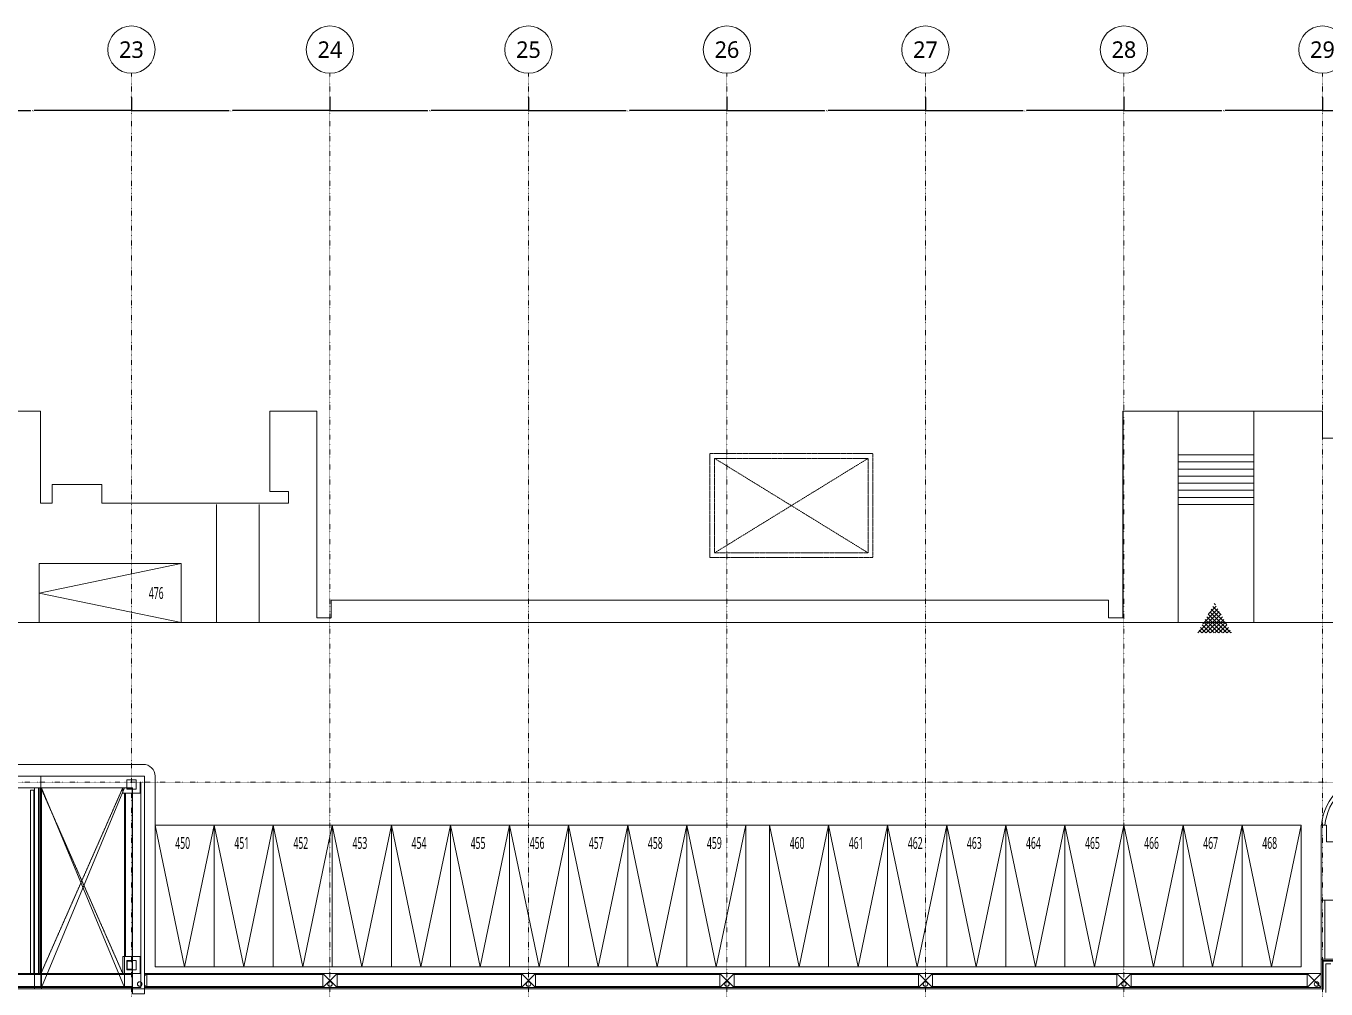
# Model space of a CAD drawing. Extents: x -212173 to 328152, y -560063 to 252500.
# Drawn here: x 185713 to 240726, y 90986 to 131745 of the extents above; entities that cross this region are included whole.
import ezdxf
from ezdxf.enums import TextEntityAlignment as Align

# ---------------------------------------------------------------- set-up
doc = ezdxf.new("R2010")
doc.units = 0
doc.header["$LTSCALE"] = 15
doc.set_wipeout_variables(frame=1)
for name, pattern in [('H12PL1$0$CENTERK0', [0.065, 0.05, -0.005, 0.005, -0.005]), ('H12PL1$0$DOTK1', [0.01, 0.005, -0.005]), ('H12PL1$0$JJP_三點線', [0.9, 0.3, -0.15, 0, -0.15, 0, -0.15, 0, -0.15]), ('H12PL1$0$Wipeout_Contour', [1, 0, -1])]:
    doc.linetypes.add(name, pattern=pattern)
for name, color, linetype in [('H12PL1$0$A-DIM', 252, 'Continuous'), ('H12PL1$0$A-OBJE-2D', 252, 'Continuous'), ('H12PL1$0$A-OBJE-MEP', 252, 'Continuous'), ('H12PL1$0$A-WALL-EX', 252, 'Continuous'), ('H12PL1$0$A-WALL-IN', 252, 'Continuous'), ('H12PL1$0$Hattch', 252, 'Continuous'), ('H12PL1$0$L10_14_DRAN', 252, 'Continuous'), ('H12PL1$0$L10_14_HYOKI', 252, 'Continuous'), ('H12PL1$0$L10_14_KABE1', 252, 'Continuous'), ('H12PL1$0$L10_14_PKG', 252, 'Continuous'), ('H12PL1$0$L10_14_PKG-NN', 252, 'Continuous'), ('H12PL1$0$L10_14_SITE', 252, 'Continuous'), ('H12PL1$0$L10_14_STEEL2', 252, 'Continuous'), ('H12PL1$0$L10_14_SUGATA2', 252, 'Continuous'), ('H12PL1$0$L10_14_SUGATA3', 252, 'Continuous'), ('H12PL1$0$L10_14_SUGATAD', 252, 'Continuous'), ('H12PL1$0$L10_14_TATEYA', 252, 'Continuous'), ('H12PL1$0$S-BEAM-SHOW', 252, 'Continuous'), ('H12PL1$0$S-COL', 252, 'Continuous'), ('H12PL1$0$S-GRID', 252, 'Continuous'), ('H12PL1$0$S-SLAB-SHOW', 252, 'Continuous')]:
    doc.layers.add(name, color=color, linetype=linetype)
doc.styles.add('H12PL1$0$dim-txt', font='isocp.shx', dxfattribs={"width": 0.7, "bigfont": 'chineset.shx'})
doc.styles.add('H12PL1$0$Standard', font='', dxfattribs={"width": 0.8})
doc.styles.get('H12PL1$0$Standard').set_extended_font_data('Microsoft JhengHei')
doc.dimstyles.new('H12PL1$0$ARCH-dim-200MM', dxfattribs={"dimscale": 200, "dimtxt": 0.3, "dimasz": 0.1, "dimexe": 0.1, "dimexo": 0.1, "dimgap": 0.05, "dimtad": 1, "dimdec": 0, "dimlfac": 10, "dimrnd": 0.5, "dimdsep": 46, "dimtxsty": 'H12PL1$0$dim-txt', "dimblk": 'H12PL1$0$_Dot', "dimcen": 2, "dimclrd": 256, "dimclre": 256, "dimclrt": 256, "dimadec": 0, "dimazin": 0, "dimtfac": 1, "dimtix": 1, "dimtmove": 2, "dimatfit": 3, "dimldrblk": 'H12PL1$0$_OBLIQUE', "dimfxl": 1, "dimtvp": 1, "dimtolj": 1, "dimarcsym": 0})

# ---------------------------------------------------------------- blocks, each defined once
blk = doc.blocks.new('*D228')
at = {"layer": 'H12PL1$0$A-DIM', "linetype": 'Continuous', "lineweight": -2, "transparency": 16777216}
for p, q in [((184800, 128230), (184800, 127650)), ((193200, 128230), (193200, 127650)), ((184820, 127670), (188921, 127670)), ((193180, 127670), (189079, 127670))]:
    blk.add_line(p, q, dxfattribs=at)
at = {"layer": 'H12PL1$0$A-DIM', "linetype": 'Continuous', "lineweight": 0, "transparency": 16777216, "insert": (189000, 127670), "char_height": 60, "attachment_point": 5, "style": 'H12PL1$0$dim-txt'}
blk.add_mtext('\\A1;84000', dxfattribs=at)
blk = doc.blocks.new('H12PL1$0$_Dot')
blk = doc.blocks.new('H12PL1$0$_OBLIQUE')
at = {"color": 0, "linetype": 'ByBlock', "lineweight": -2}
blk.add_line((-0.5, -0.5), (0.5, 0.5), dxfattribs=at)
blk = doc.blocks.new('*D229')
at = {"layer": 'H12PL1$0$A-DIM', "linetype": 'Continuous', "lineweight": -2, "transparency": 16777216}
for p, q in [((193200, 128230), (193200, 127650)), ((201600, 128230), (201600, 127650)), ((193220, 127670), (197321, 127670)), ((201580, 127670), (197479, 127670))]:
    blk.add_line(p, q, dxfattribs=at)
at = {"layer": 'H12PL1$0$A-DIM', "linetype": 'Continuous', "lineweight": 0, "transparency": 16777216, "insert": (197400, 127670), "char_height": 60, "attachment_point": 5, "style": 'H12PL1$0$dim-txt'}
blk.add_mtext('\\A1;84000', dxfattribs=at)
blk = doc.blocks.new('*D230')
at = {"layer": 'H12PL1$0$A-DIM', "linetype": 'Continuous', "lineweight": -2, "transparency": 16777216}
for p, q in [((201600, 128230), (201600, 127650)), ((210000, 128230), (210000, 127650)), ((201620, 127670), (205721, 127670)), ((209980, 127670), (205879, 127670))]:
    blk.add_line(p, q, dxfattribs=at)
at = {"layer": 'H12PL1$0$A-DIM', "linetype": 'Continuous', "lineweight": 0, "transparency": 16777216, "insert": (205800, 127670), "char_height": 60, "attachment_point": 5, "style": 'H12PL1$0$dim-txt'}
blk.add_mtext('\\A1;84000', dxfattribs=at)
blk = doc.blocks.new('*D231')
at = {"layer": 'H12PL1$0$A-DIM', "linetype": 'Continuous', "lineweight": -2, "transparency": 16777216}
for p, q in [((210000, 128230), (210000, 127650)), ((218400, 128230), (218400, 127650)), ((210020, 127670), (214121, 127670)), ((218380, 127670), (214279, 127670))]:
    blk.add_line(p, q, dxfattribs=at)
at = {"layer": 'H12PL1$0$A-DIM', "linetype": 'Continuous', "lineweight": 0, "transparency": 16777216, "insert": (214200, 127670), "char_height": 60, "attachment_point": 5, "style": 'H12PL1$0$dim-txt'}
blk.add_mtext('\\A1;84000', dxfattribs=at)
blk = doc.blocks.new('*D232')
at = {"layer": 'H12PL1$0$A-DIM', "linetype": 'Continuous', "lineweight": -2, "transparency": 16777216}
for p, q in [((218400, 128230), (218400, 127650)), ((226800, 128230), (226800, 127650)), ((218420, 127670), (222521, 127670)), ((226780, 127670), (222679, 127670))]:
    blk.add_line(p, q, dxfattribs=at)
at = {"layer": 'H12PL1$0$A-DIM', "linetype": 'Continuous', "lineweight": 0, "transparency": 16777216, "insert": (222600, 127670), "char_height": 60, "attachment_point": 5, "style": 'H12PL1$0$dim-txt'}
blk.add_mtext('\\A1;84000', dxfattribs=at)
blk = doc.blocks.new('*D233')
at = {"layer": 'H12PL1$0$A-DIM', "linetype": 'Continuous', "lineweight": -2, "transparency": 16777216}
for p, q in [((226800, 128230), (226800, 127650)), ((235200, 128230), (235200, 127650)), ((226820, 127670), (230921, 127670)), ((235180, 127670), (231079, 127670))]:
    blk.add_line(p, q, dxfattribs=at)
at = {"layer": 'H12PL1$0$A-DIM', "linetype": 'Continuous', "lineweight": 0, "transparency": 16777216, "insert": (231000, 127670), "char_height": 60, "attachment_point": 5, "style": 'H12PL1$0$dim-txt'}
blk.add_mtext('\\A1;84000', dxfattribs=at)
blk = doc.blocks.new('*D234')
at = {"layer": 'H12PL1$0$A-DIM', "linetype": 'Continuous', "lineweight": -2, "transparency": 16777216}
for p, q in [((235200, 128230), (235200, 127650)), ((243600, 128230), (243600, 127650)), ((235220, 127670), (239321, 127670)), ((243580, 127670), (239479, 127670))]:
    blk.add_line(p, q, dxfattribs=at)
at = {"layer": 'H12PL1$0$A-DIM', "linetype": 'Continuous', "lineweight": 0, "transparency": 16777216, "insert": (239400, 127670), "char_height": 60, "attachment_point": 5, "style": 'H12PL1$0$dim-txt'}
blk.add_mtext('\\A1;84000', dxfattribs=at)
blk = doc.blocks.new('*D235')
at = {"layer": 'H12PL1$0$A-DIM', "linetype": 'Continuous', "lineweight": -2, "transparency": 16777216}
for p, q in [((243600, 128230), (243600, 127650)), ((252600, 128230), (252600, 127650)), ((243620, 127670), (248022, 127670)), ((252580, 127670), (248178, 127670))]:
    blk.add_line(p, q, dxfattribs=at)
at = {"layer": 'H12PL1$0$A-DIM', "linetype": 'Continuous', "lineweight": 0, "transparency": 16777216, "insert": (248100, 127670), "char_height": 60, "attachment_point": 5, "style": 'H12PL1$0$dim-txt'}
blk.add_mtext('\\A1;90000', dxfattribs=at)
blk = doc.blocks.new('H12PL1')
at = {"layer": 'H12PL1$0$A-OBJE-MEP', "lineweight": 0, "flags": 128}
for points in [[(201695, 90700, 1), (201505, 90700, 1)], [(210095, 90700, 1), (209905, 90700, 1)], [(218495, 90700, 1), (218305, 90700, 1)], [(226895, 90700, 1), (226705, 90700, 1)], [(235295, 90700, 1), (235105, 90700, 1)], [(243445, 90700, 1), (243255, 90700, 1)]]:
    blk.add_lwpolyline(points, format="xyb", close=True, dxfattribs=at)
at = {"layer": 'H12PL1$0$A-OBJE-MEP', "lineweight": 0}
for centre in [(201600, 90700), (210000, 90700), (218400, 90700), (226800, 90700), (235200, 90700), (243350, 90700)]:
    blk.add_circle(centre, 100, dxfattribs=at)
at = {"layer": 'H12PL1$0$A-WALL-EX', "lineweight": 0}
for p, q in [((243750, 91665), (243635, 91665)), ((243635, 90500), (243635, 91665)), ((243750, 91665), (243635, 91665)), ((243750, 91665), (244065, 91665)), ((243635, 90465), (243635, 90500))]:
    blk.add_line(p, q, dxfattribs=at)
at = {"layer": 'H12PL1$0$A-WALL-EX', "lineweight": 0, "flags": 128}
for points in [[(243550, 97425), (243550, 94255)], [(243770, 97425), (243550, 97425)], [(243550, 94255), (243770, 94255)], [(243600, 91700), (243635, 91700)], [(243600, 91700), (243600, 90500)], [(244100, 91700), (243635, 91700)], [(243750, 90350), (243750, 91550)], [(243750, 91550), (243950, 91550)]]:
    blk.add_lwpolyline(points, dxfattribs=at)
at = {"layer": 'H12PL1$0$L10_14_DRAN', "lineweight": 0}
for centre in [(193550, 90700), (201600, 90700), (210000, 90700), (218400, 90700), (226800, 90700), (235200, 90700), (243350, 90700)]:
    blk.add_circle(centre, 100, dxfattribs=at)
at = {"layer": 'H12PL1$0$L10_14_HYOKI', "linetype": 'H12PL1$0$CENTERK0', "lineweight": 0}
for p, q in [((192830, 91150), (189370, 99000)), ((192830, 99000), (189370, 91150))]:
    blk.add_line(p, q, dxfattribs=at)
at = {"layer": 'H12PL1$0$L10_14_KABE1', "lineweight": 0}
for p, q in [((243550, 91750), (243550, 90550)), ((243550, 91750), (244150, 91750)), ((243550, 90550), (185350, 90550))]:
    blk.add_line(p, q, dxfattribs=at)
at = {"layer": 'H12PL1$0$L10_14_PKG', "lineweight": 0}
for p, q in [((239040.95, 106806.04), (239018.43, 106783.52)), ((239026.41, 106797.33), (239072.73, 106751.01)), ((239235.07, 106469.83), (238332.45, 105567.21)), ((239299.77, 106357.76), (238509.23, 105567.21)), ((239170.36, 106581.9), (238535.47, 105947.01)), ((239364.48, 106245.68), (238686, 105567.21)), ((238702.88, 106236.97), (239372.64, 105567.21)), ((238767.59, 106349.04), (239549.42, 105567.21)), ((239105.66, 106693.97), (238776.95, 106365.27)), ((238832.29, 106461.11), (239726.2, 105567.21)), ((238897, 106573.19), (239555.69, 105914.49)), ((238961.7, 106685.26), (239314.21, 106332.75)), ((238379.36, 105676.61), (238488.76, 105567.21)), ((238444.06, 105788.68), (238665.54, 105567.21)), ((238508.77, 105900.75), (238842.31, 105567.21)), ((238573.47, 106012.83), (239019.09, 105567.21)), ((238638.18, 106124.9), (239195.87, 105567.21)), ((239429.18, 106133.61), (238862.78, 105567.21)), ((239493.89, 106021.54), (239039.56, 105567.21)), ((239558.59, 105909.47), (239216.33, 105567.21)), ((239623.3, 105797.4), (239393.11, 105567.21)), ((239688, 105685.32), (239569.89, 105567.21)), ((239752.71, 105573.25), (239746.66, 105567.21))]:
    blk.add_line(p, q, dxfattribs=at)
at = {"layer": 'H12PL1$0$L10_14_PKG', "lineweight": 0, "flags": 128}
for points in [[(195300, 108500), (195300, 106000), (189300, 106000), (189300, 108500)], [(194200, 97425), (194200, 91425), (196700, 91425), (196700, 97425)], [(196700, 97425), (196700, 91425), (199200, 91425), (199200, 97425)], [(199200, 97425), (199200, 91425), (201700, 91425), (201700, 97425)], [(201700, 97425), (201700, 91425), (204200, 91425), (204200, 97425)], [(204200, 97425), (204200, 91425), (206700, 91425), (206700, 97425)], [(206700, 97425), (206700, 91425), (209200, 91425), (209200, 97425)], [(209200, 97425), (209200, 91425), (211700, 91425), (211700, 97425)], [(211700, 97425), (211700, 91425), (214200, 91425), (214200, 97425)], [(214200, 97425), (214200, 91425), (216700, 91425), (216700, 97425)], [(216700, 97425), (216700, 91425), (219200, 91425), (219200, 97425)], [(220200, 97425), (220200, 91425), (222700, 91425), (222700, 97425)], [(222700, 97425), (222700, 91425), (225200, 91425), (225200, 97425)], [(225200, 97425), (225200, 91425), (227700, 91425), (227700, 97425)], [(227700, 97425), (227700, 91425), (230200, 91425), (230200, 97425)], [(230200, 97425), (230200, 91425), (232700, 91425), (232700, 97425)], [(232700, 97425), (232700, 91425), (235200, 91425), (235200, 97425)], [(235200, 97425), (235200, 91425), (237700, 91425), (237700, 97425)], [(237700, 97425), (237700, 91425), (240200, 91425), (240200, 97425)], [(240200, 97425), (240200, 91425), (242700, 91425), (242700, 97425)]]:
    blk.add_lwpolyline(points, close=True, dxfattribs=at)
for points in [[(195300, 108500), (189300, 107250), (195300, 106000)], [(194200, 97425), (195450, 91425), (196700, 97425)], [(196700, 97425), (197950, 91425), (199200, 97425)], [(199200, 97425), (200450, 91425), (201700, 97425)], [(201700, 97425), (202950, 91425), (204200, 97425)], [(204200, 97425), (205450, 91425), (206700, 97425)], [(206700, 97425), (207950, 91425), (209200, 97425)], [(209200, 97425), (210450, 91425), (211700, 97425)], [(211700, 97425), (212950, 91425), (214200, 97425)], [(214200, 97425), (215450, 91425), (216700, 97425)], [(216700, 97425), (217950, 91425), (219200, 97425)], [(220200, 97425), (221450, 91425), (222700, 97425)], [(222700, 97425), (223950, 91425), (225200, 97425)], [(225200, 97425), (226450, 91425), (227700, 97425)], [(227700, 97425), (228950, 91425), (230200, 97425)], [(230200, 97425), (231450, 91425), (232700, 97425)], [(232700, 97425), (233950, 91425), (235200, 97425)], [(235200, 97425), (236450, 91425), (237700, 97425)], [(237700, 97425), (238950, 91425), (240200, 97425)], [(240200, 97425), (241450, 91425), (242700, 97425)]]:
    blk.add_lwpolyline(points, dxfattribs=at)
at = {"layer": 'H12PL1$0$L10_14_SITE', "lineweight": 0}
for p, q in [((237500, 114950), (237500, 106000)), ((240700, 114950), (240700, 106000)), ((240700, 113100), (237500, 113100)), ((240700, 112800), (237500, 112800)), ((240700, 112500), (237500, 112500)), ((240700, 112200), (237500, 112200)), ((240700, 111900), (237500, 111900)), ((240700, 111600), (237500, 111600)), ((240700, 111300), (237500, 111300)), ((196800, 106000), (196800, 111000)), ((198600, 106000), (198600, 111000)), ((240700, 111000), (237500, 111000)), ((18950, 106000), (250600, 106000)), ((25250, 100000), (193700, 100000)), ((194200, 91425), (194200, 99500)), ((219200, 97425), (220200, 97425)), ((243550, 94255), (243550, 91750)), ((243700, 94255), (243700, 91750)), ((219200, 91425), (220200, 91425))]:
    blk.add_line(p, q, dxfattribs=at)
for centre, radius, start, end in [((193700, 99500), 500, 0, 90), ((245800, 97250), 2250, 90, 175.539156), ((245800, 97250), 2100, 89.999958, 175.219808)]:
    blk.add_arc(centre, radius, start, end, dxfattribs=at)
at = {"layer": 'H12PL1$0$L10_14_STEEL2', "lineweight": 0, "flags": 128}
for points in [[(193000, 98950), (193000, 99350), (193400, 99350), (193400, 98950)], [(193025, 98975), (193025, 99325), (193375, 99325), (193375, 98975)], [(193000, 91300), (193000, 91700), (193400, 91700), (193400, 91300)], [(193025, 91325), (193025, 91675), (193375, 91675), (193375, 91325)]]:
    blk.add_lwpolyline(points, close=True, dxfattribs=at)
at = {"layer": 'H12PL1$0$L10_14_SUGATA2', "lineweight": 0}
for p, q in [((189270, 99450), (189270, 91150)), ((189270, 99450), (192780, 99450)), ((189320, 99400), (189320, 91150)), ((189320, 99400), (192780, 99400)), ((192780, 99450), (192780, 99400)), ((193470, 98730), (193470, 91920)), ((193520, 98730), (193470, 98730)), ((193520, 98730), (193520, 91920)), ((193520, 91920), (193470, 91920))]:
    blk.add_line(p, q, dxfattribs=at)
at = {"layer": 'H12PL1$0$L10_14_SUGATA2', "lineweight": 0, "flags": 128}
blk.add_lwpolyline([(244100, 113800), (243600, 113800), (243600, 114950), (235150, 114950), (235150, 106200), (234550, 106200), (234550, 106950), (201650, 106950), (201650, 106200), (201050, 106200), (201050, 114950), (199050, 114950), (199050, 111550), (199850, 111550), (199850, 111050), (191950, 111050), (191950, 111850), (189850, 111850), (189850, 111050), (189350, 111050), (189350, 114950), (145050, 114950)], dxfattribs=at)
for points in [[(193570, 99500), (192830, 99500), (192830, 98780), (193570, 98780)], [(192830, 91150), (192830, 91870), (193570, 91870), (193570, 91150)]]:
    blk.add_lwpolyline(points, close=True, dxfattribs=at)
at = {"layer": 'H12PL1$0$L10_14_SUGATA3', "lineweight": 0}
for p, q in [((159970, 99500), (189500, 99500)), ((192830, 99500), (189500, 99500)), ((189370, 91150), (189370, 99000)), ((189370, 99000), (192830, 99000)), ((192950, 91870), (192950, 98780)), ((193570, 91870), (193570, 98780)), ((155280, 91150), (243550, 91150)), ((185450, 91100), (193250, 91100)), ((193250, 91150), (193850, 90550)), ((193250, 90550), (193850, 91150)), ((193850, 91100), (201300, 91100)), ((201300, 91150), (201900, 90550)), ((201300, 90550), (201900, 91150)), ((201900, 91100), (209700, 91100)), ((209700, 91150), (210300, 90550)), ((209700, 90550), (210300, 91150)), ((210300, 91100), (218100, 91100)), ((218100, 91150), (218700, 90550)), ((218100, 90550), (218700, 91150)), ((218700, 91100), (226500, 91100)), ((226500, 91150), (227100, 90550)), ((226500, 90550), (227100, 91150)), ((227100, 91100), (234900, 91100)), ((234900, 91150), (235500, 90550)), ((234900, 90550), (235500, 91150)), ((235500, 91100), (242950, 91100)), ((243550, 91150), (242950, 90550)), ((243550, 90550), (242950, 91150)), ((185450, 90600), (193250, 90600)), ((193850, 90600), (201300, 90600)), ((201900, 90600), (209700, 90600)), ((210300, 90600), (218100, 90600)), ((218700, 90600), (226500, 90600)), ((227100, 90600), (234900, 90600)), ((235500, 90600), (242950, 90600))]:
    blk.add_line(p, q, dxfattribs=at)
at = {"layer": 'H12PL1$0$L10_14_SUGATA3', "lineweight": 0, "flags": 128}
for points in [[(193250, 90550), (193850, 90550), (193850, 91150), (193250, 91150)], [(201300, 90550), (201900, 90550), (201900, 91150), (201300, 91150)], [(209700, 90550), (210300, 90550), (210300, 91150), (209700, 91150)], [(218100, 90550), (218700, 90550), (218700, 91150), (218100, 91150)], [(226500, 90550), (227100, 90550), (227100, 91150), (226500, 91150)], [(234900, 90550), (235500, 90550), (235500, 91150), (234900, 91150)], [(243550, 90550), (242950, 90550), (242950, 91150), (243550, 91150)]]:
    blk.add_lwpolyline(points, close=True, dxfattribs=at)
at = {"layer": 'H12PL1$0$L10_14_SUGATAD', "linetype": 'H12PL1$0$DOTK1', "lineweight": 0}
for p, q in [((217875, 112950), (224375, 108950)), ((217875, 108950), (224375, 112950))]:
    blk.add_line(p, q, dxfattribs=at)
at = {"layer": 'H12PL1$0$L10_14_SUGATAD', "linetype": 'H12PL1$0$DOTK1', "lineweight": 0, "flags": 128}
for points in [[(217675, 113150), (224575, 113150), (224575, 108750), (217675, 108750)], [(217875, 112950), (224375, 112950), (224375, 108950), (217875, 108950)]]:
    blk.add_lwpolyline(points, close=True, dxfattribs=at)
at = {"layer": 'H12PL1$0$L10_14_TATEYA', "lineweight": 0, "flags": 128}
blk.add_lwpolyline([(248800, 97425), (248800, 96725), (243770, 96725), (243770, 97425), (243550, 97425), (243550, 94255), (249020, 94255), (249020, 97425)], close=True, dxfattribs=at)
at = {"layer": 'H12PL1$0$S-GRID', "linetype": 'H12PL1$0$JJP_三點線', "lineweight": 0}
for p, q in [((193200, 128250), (193200, 129250)), ((201600, 128250), (201600, 129250)), ((210000, 128250), (210000, 129250)), ((218400, 128250), (218400, 129250)), ((226800, 128250), (226800, 129250)), ((235200, 128250), (235200, 129250)), ((243600, 128250), (243600, 129250)), ((201600, 128250), (201600, -28000)), ((210000, 128250), (210000, -28000)), ((218400, 128250), (218400, -28000)), ((226800, 128250), (226800, -28000)), ((235200, 128250), (235200, -28000)), ((243600, 128250), (243600, -28000))]:
    blk.add_line(p, q, dxfattribs=at)
at = {"layer": 'H12PL1$0$S-GRID', "lineweight": 0}
for centre in [(193200, 130250), (201600, 130250), (210000, 130250), (218400, 130250), (226800, 130250), (235200, 130250), (243600, 130250)]:
    blk.add_circle(centre, 1000, dxfattribs=at)
at = {"layer": 'H12PL1$0$S-GRID', "linetype": 'H12PL1$0$JJP_三點線', "lineweight": 0}
for p in [(193200, 128250), (193200, 128250), (201600, 128250), (201600, 128250), (210000, 128250), (210000, 128250), (218400, 128250), (218400, 128250), (226800, 128250), (226800, 128250), (235200, 128250), (235200, 128250), (243600, 128250), (243600, 128250)]:
    blk.add_point(p, dxfattribs=at)
at = {"layer": 'H12PL1$0$L10_14_PKG-NN', "linetype": 'Continuous', "lineweight": 0, "char_height": 500, "attachment_point": 4, "style": 'H12PL1$0$Standard'}
for s, insert in [('\\A1;{\\W0.56;476}', (193934.94, 107245.88)), ('\\A1;{\\W0.56;450}', (195054.97, 96668.93)), ('\\A1;{\\W0.56;451}', (197554.97, 96669.78)), ('\\A1;{\\W0.56;452}', (200054.97, 96668.93)), ('\\A1;{\\W0.56;453}', (202554.97, 96668.93)), ('\\A1;{\\W0.56;454}', (205054.97, 96668.93)), ('\\A1;{\\W0.56;455}', (207554.97, 96668.93)), ('\\A1;{\\W0.56;456}', (210054.97, 96668.93)), ('\\A1;{\\W0.56;457}', (212554.97, 96668.93)), ('\\A1;{\\W0.56;458}', (215054.97, 96668.93)), ('\\A1;{\\W0.56;459}', (217554.97, 96668.93)), ('\\A1;{\\W0.56;460}', (221054.97, 96668.93)), ('\\A1;{\\W0.56;461}', (223554.97, 96669.78)), ('\\A1;{\\W0.56;462}', (226054.97, 96668.93)), ('\\A1;{\\W0.56;463}', (228554.97, 96668.93)), ('\\A1;{\\W0.56;464}', (231054.97, 96668.93)), ('\\A1;{\\W0.56;465}', (233554.97, 96668.93)), ('\\A1;{\\W0.56;466}', (236054.97, 96668.93)), ('\\A1;{\\W0.56;467}', (238554.97, 96668.93)), ('\\A1;{\\W0.56;468}', (241054.97, 96668.93))]:
    blk.add_mtext(s, dxfattribs=dict(at, insert=insert))
at = {"layer": 'H12PL1$0$S-GRID', "style": 'H12PL1$0$Standard'}
for s, p in [('23', (193200, 130600)), ('24', (201600, 130600)), ('25', (210000, 130600)), ('26', (218400, 130600)), ('27', (226800, 130600)), ('28', (235200, 130600)), ('29', (243600, 130600))]:
    blk.add_text(s, height=700, dxfattribs=at).set_placement(p, align=Align.TOP_CENTER)
at = {"layer": 'H12PL1$0$A-DIM', "linetype": 'Continuous', "lineweight": 0}
for base, p1, p2, picture, middle in [((193200, 127670), (184800, 128250), (193200, 128250), '*D228', (189000, 127670)), ((201600, 127670), (193200, 128250), (201600, 128250), '*D229', (197400, 127670)), ((210000, 127670), (201600, 128250), (210000, 128250), '*D230', (205800, 127670)), ((218400, 127670), (210000, 128250), (218400, 128250), '*D231', (214200, 127670)), ((226800, 127670), (218400, 128250), (226800, 128250), '*D232', (222600, 127670)), ((235200, 127670), (226800, 128250), (235200, 128250), '*D233', (231000, 127670)), ((243600, 127670), (235200, 128250), (243600, 128250), '*D234', (239400, 127670)), ((252600, 127670), (243600, 128250), (252600, 128250), '*D235', (248100, 127670))]:
    dim = blk.add_linear_dim(base=base, p1=p1, p2=p2, dimstyle='H12PL1$0$ARCH-dim-200MM', dxfattribs=at)
    dim.commit()
    dim.dimension.update_dxf_attribs({"geometry": picture, "text_midpoint": middle, "dimtype": 128})
at = {"linetype": 'H12PL1$0$Wipeout_Contour', "lineweight": 0, "ltscale": 157673.726295}
blk.add_wipeout([(151200, 99500), (193750, 99500), (193750, 90280), (193250, 90280), (193250, 99000), (151700, 99000), (151700, 90250), (151200, 90250)], dxfattribs=at).dxf.layer = 'H12PL1$0$Hattch'
at = {"layer": 'H12PL1$0$A-OBJE-2D', "lineweight": 0}
for p, q in [((189400, 90550), (192900, 99000)), ((192900, 90550), (189400, 99000))]:
    blk.add_line(p, q, dxfattribs=at)
at = {"layer": 'H12PL1$0$A-OBJE-MEP', "lineweight": 0, "flags": 128}
blk.add_lwpolyline([(193645, 90700, 1), (193455, 90700, 1)], format="xyb", close=True, dxfattribs=at)
at = {"layer": 'H12PL1$0$A-OBJE-MEP', "lineweight": 0}
blk.add_circle((193550, 90700), 100, dxfattribs=at)
at = {"layer": 'H12PL1$0$A-WALL-EX', "lineweight": 0, "flags": 128}
for points in [[(243600, 90500), (151700, 90500)], [(151700, 90500), (243600, 90500)], [(151700, 90500), (243600, 90500)], [(151700, 90500), (243600, 90500)], [(151700, 90500), (243600, 90500)], [(151700, 90500), (243600, 90500)], [(151700, 90500), (243600, 90500)], [(151700, 90500), (243600, 90500)]]:
    blk.add_lwpolyline(points, dxfattribs=at)
at = {"layer": 'H12PL1$0$A-WALL-IN', "lineweight": 0, "flags": 128}
for points in [[(188925, 98900), (188925, 91150)], [(189075, 98900), (188925, 98900)], [(189075, 91150), (189075, 98900)], [(188925, 91150), (189075, 91150)]]:
    blk.add_lwpolyline(points, dxfattribs=at)
at = {"layer": 'H12PL1$0$Hattch', "lineweight": 0, "flags": 128}
blk.add_lwpolyline([(151200, 99500), (193750, 99500), (193750, 90280), (193250, 90280), (193250, 99000), (151700, 99000), (151700, 90250), (151200, 90250)], close=True, dxfattribs=at)
at = {"layer": 'H12PL1$0$S-BEAM-SHOW', "lineweight": 0, "flags": 128}
for points in [[(193600, 99250), (193570, 99250)], [(193570, 98780), (193570, 99250)], [(193600, 99250), (193600, 90550)], [(189100, 99000), (189100, 90500)], [(189400, 99000), (189100, 99000)], [(189400, 99000), (189400, 90500)], [(192900, 98780), (193570, 98780)], [(192900, 98780), (192900, 91870)], [(193570, 91870), (192900, 91870)], [(192900, 91870), (192900, 91150)], [(193570, 91150), (193570, 91870)], [(192900, 91150), (193570, 91150)], [(192900, 91150), (192900, 90550)], [(189400, 90500), (189100, 90500)], [(192900, 90550), (193600, 90550)]]:
    blk.add_lwpolyline(points, dxfattribs=at)
at = {"layer": 'H12PL1$0$S-COL', "lineweight": 0, "flags": 128}
for points in [[(193000, 98950), (193400, 98950), (193400, 99350), (193000, 99350)], [(193000, 91300), (193400, 91300), (193400, 91700), (193000, 91700)]]:
    blk.add_lwpolyline(points, close=True, dxfattribs=at)
at = {"layer": 'H12PL1$0$S-GRID', "linetype": 'H12PL1$0$JJP_三點線', "lineweight": 0}
for p, q in [((193200, 128250), (193200, -28000)), ((-29000, 99250), (289600, 99250))]:
    blk.add_line(p, q, dxfattribs=at)
at = {"layer": 'H12PL1$0$S-SLAB-SHOW', "lineweight": 0, "flags": 128}
blk.add_lwpolyline([(159230, 90550), (189370, 90550), (189370, 99500), (159230, 99500)], close=True, dxfattribs=at)

msp = doc.modelspace()

# ---------------------------------------------------------------- block references
msp.add_blockref('H12PL1', (-3024, 495))

doc.saveas('drawing.dxf')
